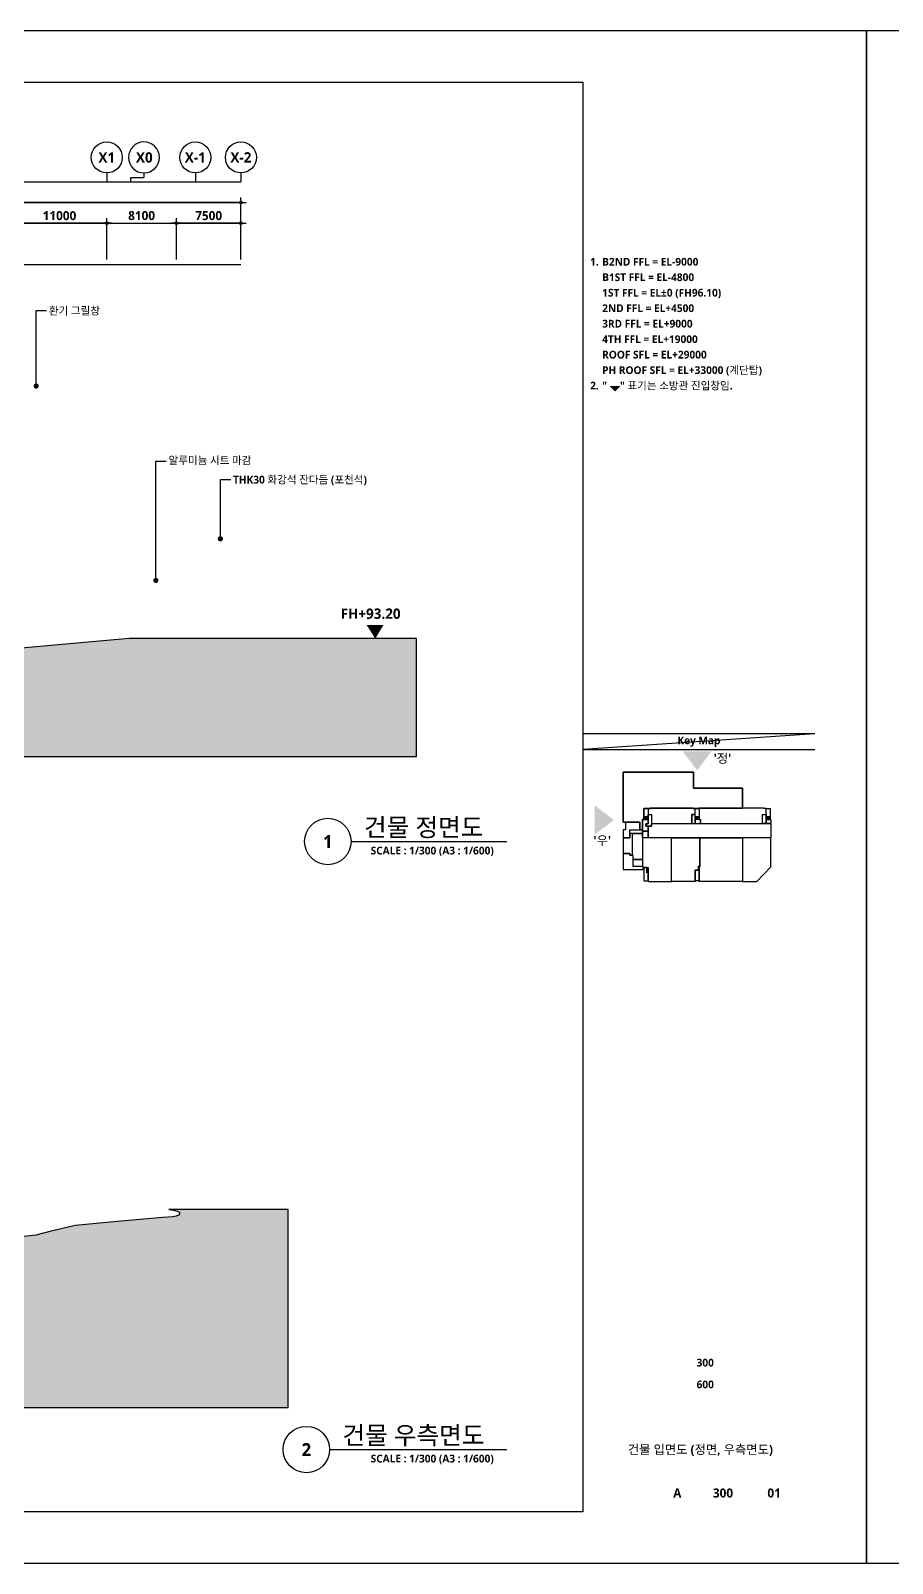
# Model space of a CAD drawing. Header units: millimetres. Extents: x 0 to 190005487, y 0 to 455456909.
# Drawn here: x 154775 to 255000, y 0 to 178200 of the extents above; entities that cross this region are included whole.
import ezdxf
from ezdxf.enums import TextEntityAlignment as Align

# ---------------------------------------------------------------- set-up
doc = ezdxf.new("R2010")
doc.units = ezdxf.units.MM
doc.header["$LTSCALE"] = 600
doc.header["$MEASUREMENT"] = 0
doc.header["$PDSIZE"] = -10
doc.layers.get('0').update_dxf_attribs({"linetype": 'CONTINUOUS'})
doc.layers.get('Defpoints').update_dxf_attribs({"color": 153, "linetype": 'CONTINUOUS'})
for name, color, linetype in [('A-ANNO-GRA1', 7, 'CONTINUOUS'), ('A-ANNO-KEY', 7, 'CONTINUOUS'), ('A-ANNO-NOTE', 7, 'CONTINUOUS'), ('A-ANNO-TEXT1', 7, 'CONTINUOUS'), ('A-ANNO-TITL', 7, 'CONTINUOUS'), ('A-FLOR-ROOF', 3, 'CONTINUOUS'), ('A-SECT-SOIL-PAT1', 253, 'CONTINUOUS'), ('A-ST-AXIS-BUB', 7, 'CONTINUOUS'), ('A-ST-AXIS-DIM', 7, 'CONTINUOUS'), ('AA-XXXX-TXT1', 2, 'CONTINUOUS'), ('X-SEC-종$0$A-ST-AXIS-BUB', 7, 'CONTINUOUS')]:
    doc.layers.add(name, color=color, linetype=linetype)
doc.layers.add('Defpoint', color=161, linetype='CONTINUOUS', plot=False)
doc.styles.add('SH_대대리576', font='NanumGothicBold.ttf')
doc.dimstyles.new('SHP 600', dxfattribs={"dimscale": 300, "dimtxt": 3.5, "dimasz": 1, "dimexe": 2, "dimexo": 2, "dimgap": 1, "dimtad": 1, "dimdec": 0, "dimzin": 0, "dimdsep": 46, "dimtxsty": 'SH_대대리576', "dimblk": 'DIMDOT', "dimcen": 0.09, "dimclrt": 3, "dimadec": 0, "dimazin": 1, "dimtfac": 1, "dimtdec": 0, "dimtix": 1, "dimtmove": 2, "dimatfit": 0, "dimldrblk": 'DIMDOT', "dimfxl": 1, "dimtfillclr": 3, "dimtolj": 1, "dimtzin": 0, "dimarcsym": 0})

# ---------------------------------------------------------------- blocks, each defined once
blk = doc.blocks.new('*U1267')
at = {"layer": 'A-ANNO-TITL'}
blk.add_line((0, 0), (3433, 0), dxfattribs=at)
blk.add_circle((-450, 0), 450, dxfattribs=at)
at = {"layer": 'AA-XXXX-TXT1', "style": 'SH_대대리576'}
blk.add_attdef('DWG.TITLE', (250, 100), '', height=350, dxfattribs=at)
at = {"layer": 'AA-XXXX-TXT1', "color": 7, "style": 'SH_대대리576'}
blk.add_attdef('NO1', text='', height=300, dxfattribs=at).set_placement((-450, 0), align=Align.MIDDLE)
at = {"layer": 'AA-XXXX-TXT1', "style": 'SH_대대리576'}
blk.add_attdef('SCALE', text='', height=150, dxfattribs=at).set_placement((3183, -100), align=Align.TOP_RIGHT)
blk = doc.blocks.new('*U1265')
at = {"layer": 'A-ANNO-TITL'}
blk.add_line((0, 0), (3017, 0), dxfattribs=at)
blk.add_circle((-450, 0), 450, dxfattribs=at)
at = {"layer": 'AA-XXXX-TXT1', "style": 'SH_대대리576'}
blk.add_attdef('DWG.TITLE', (250, 100), '', height=350, dxfattribs=at)
at = {"layer": 'AA-XXXX-TXT1', "color": 7, "style": 'SH_대대리576'}
blk.add_attdef('NO1', text='', height=300, dxfattribs=at).set_placement((-450, 0), align=Align.MIDDLE)
at = {"layer": 'AA-XXXX-TXT1', "style": 'SH_대대리576'}
blk.add_attdef('SCALE', text='', height=150, dxfattribs=at).set_placement((2767, -100), align=Align.TOP_RIGHT)
blk = doc.blocks.new('G$C28DF506D')
blk.add_lwpolyline([(0, 3255), (0, 1425), (2340, 1425), (2340, 1725), (2265, 1725), (2265, 1740), (1155, 1740), (1155, 3030), (1095, 3030), (1095, 3060), (765, 3060), (765, 3255)], close=True)
at = {"layer": 'A-ANNO-KEY'}
for p, q in [((2902, 7538), (2423, 7223)), ((2423, 7538), (2902, 7223)), ((8377, 7538), (8857, 7223)), ((8857, 7538), (8377, 7223)), ((16627, 7223), (17108, 7538)), ((16627, 7538), (17108, 7223)), ((2760, 1012), (2902, 1642)), ((2760, 1642), (2902, 1012)), ((8745, 1327), (8884, 1770)), ((8884, 1327), (8745, 1770))]:
    blk.add_line(p, q, dxfattribs=at)
for points in [[(13890, 10845), (8190, 10845), (8190, 12720), (7290, 12720), (0, 12720), (0, 6900), (195, 6900), (270, 6900), (1950, 6900), (1950, 6015), (2265, 6015), (2265, 7223), (2423, 7223), (2423, 7538), (2423, 8505), (2902, 8505), (3165, 8505), (3165, 8550), (8115, 8550), (8115, 8505), (8377, 8505), (8865, 8505), (8865, 8550), (13890, 8550)], [(8190, 12720), (7290, 12720), (0, 12720), (0, 6900), (195, 6900), (270, 6900), (1950, 6900), (1950, 6015), (2265, 6015), (2265, 7223), (2423, 7223), (2423, 8505), (3165, 8505), (3165, 8550), (8115, 8550), (8115, 8505), (8865, 8505), (8865, 8550), (13890, 8550), (13890, 10845), (8190, 10845)], [(2265, 7223), (2902, 7223), (2902, 6722), (2635, 6722), (2635, 6434), (2902, 6434), (2902, 5864), (2265, 5864)], [(2423, 8505), (2902, 8505), (2902, 7538), (2423, 7538)], [(2902, 7223), (2423, 7223), (2423, 7538), (2902, 7538)], [(2635, 6434), (2635, 6722), (2902, 6722), (2902, 7788), (3300, 7788), (3300, 6750), (3300, 6750), (3300, 6434), (2902, 6434), (2902, 6434)], [(2902, 8505), (2902, 7788), (3300, 7788), (3300, 6750), (7980, 6750), (7980, 7788), (8377, 7788), (8377, 8505), (8115, 8505), (8115, 8550), (3165, 8550), (3165, 8505)], [(7980, 6754), (8377, 6754), (8377, 7788), (7980, 7788)], [(8377, 8505), (8857, 8505), (8857, 7538), (8377, 7538)], [(8377, 7538), (8857, 7538), (8857, 7223), (8377, 7223)], [(8377, 7223), (8377, 6754), (9015, 6754), (9015, 7204), (8857, 7204), (8857, 7223)], [(8865, 8550), (8865, 8505), (8857, 8505), (8857, 7204), (9015, 7204), (9015, 6750), (16230, 6750), (16230, 7788), (16627, 7788), (16627, 8505), (16365, 8505), (16365, 8550)], [(16627, 6754), (16230, 6754), (16230, 7788), (16627, 7788)], [(16627, 8505), (17108, 8505), (17108, 7538), (16627, 7538)], [(16627, 7538), (17108, 7538), (17108, 7223), (16627, 7223)], [(16627, 7223), (17190, 7223), (17190, 6754), (16627, 6754)], [(0, 6015), (0, 5100), (765, 5100), (765, 6015), (1950, 6015), (1950, 6900), (270, 6900), (270, 6015)], [(0, 5100), (0, 3255), (765, 3255), (765, 3060), (1095, 3060), (1095, 5580), (765, 5580), (765, 5100), (0, 5100)], [(765, 6015), (2265, 6015), (2265, 5580), (765, 5580)], [(1155, 2580), (1155, 3030), (1095, 3030), (1095, 5580), (2265, 5580), (2265, 2580)], [(2265, 5864), (2902, 5864), (2902, 5070), (2265, 5070)], [(2902, 5070), (2902, 6434), (3300, 6434), (3300, 6750), (7980, 6750), (7980, 6754), (9015, 6754), (9015, 6750), (16230, 6750), (16230, 6754), (17190, 6754), (17190, 5070)], [(2265, 1740), (2265, 1725), (2340, 1725), (2340, 1642), (2902, 1642), (2902, 0), (5640, 0), (5640, 5070), (2265, 5070)], [(2265, 1740), (2265, 1725), (2340, 1725), (2340, 1642), (2902, 1642), (2902, 0), (5640, 0), (5640, 5070), (2265, 5070)], [(8745, 1770), (8745, 1327), (8377, 1327), (8377, 0), (5640, 0), (5640, 5070), (8940, 5070), (8940, 1770), (8745, 1770)], [(8940, 1725), (8940, 5070), (13890, 5070), (13890, 0), (8857, 0), (8857, 1327), (8884, 1327), (8884, 1725), (8940, 1725)], [(13890, 5070), (13890, 0), (15540, 0), (17190, 1725), (17190, 5070)], [(1155, 2580), (2265, 2580), (2265, 1740), (1155, 1740), (1155, 2580)], [(2760, 1642), (2423, 1642), (2423, 82), (2902, 82), (2902, 1012), (2760, 1012)], [(8857, 82), (8377, 82), (8377, 1327), (8857, 1327)], [(8745, 1327), (8884, 1327), (8884, 1725), (8940, 1725), (8940, 1770), (8745, 1770)]]:
    blk.add_lwpolyline(points, close=True, dxfattribs=at)
blk.add_lwpolyline([(8865, 8505), (8115, 8505), (8115, 8550), (3165, 8550), (3165, 8505), (2423, 8505), (2423, 7223), (2265, 7223), (2265, 6015), (1950, 6015), (1950, 6900), (270, 6900), (270, 6900), (195, 6900), (0, 6900), (0, 12720), (7290, 12720), (7290, 12720), (8190, 12720), (8190, 10845), (8190, 10845), (8190, 10845), (13890, 10845), (13890, 8550), (8865, 8550)], dxfattribs=at)
blk = doc.blocks.new('DIMDOT')
at = {"color": 0}
blk.add_line((-2, 0), (2, 0), dxfattribs=at)
for radius in [0.5, 0.25]:
    blk.add_circle((0, 0), radius, dxfattribs=at)
blk = doc.blocks.new('*D3804')
at = {"layer": 'A-ST-AXIS-DIM', "color": 0, "lineweight": -2}
for p, q in [((152630, 151612), (152630, 156412)), ((163330, 155812), (152930, 155812)), ((163630, 151612), (163630, 156412))]:
    blk.add_line(p, q, dxfattribs=at)
at = {"layer": 'Defpoints', "color": 0}
for p in [(152630, 155812), (152630, 151012), (163630, 151012)]:
    blk.add_point(p, dxfattribs=at)
at = {"layer": 'A-ST-AXIS-DIM', "color": 0, "linetype": 'ByBlock', "lineweight": -2, "xscale": 300, "yscale": 300, "zscale": 300, "rotation": 180}
blk.add_blockref('DIMDOT', (152630, 155812), dxfattribs=at)
at = {"layer": 'A-ST-AXIS-DIM', "color": 0, "linetype": 'ByBlock', "lineweight": -2, "xscale": 300, "yscale": 300, "zscale": 300}
blk.add_blockref('DIMDOT', (163630, 155812), dxfattribs=at)
at = {"layer": 'A-ST-AXIS-DIM', "color": 3, "insert": (158130, 156688), "char_height": 1050, "attachment_point": 5, "style": 'SH_대대리576'}
blk.add_mtext('\\A1;11000', dxfattribs=at)
blk = doc.blocks.new('*D3805')
at = {"layer": 'A-ST-AXIS-DIM', "color": 0, "lineweight": -2}
for p, q in [((163630, 151612), (163630, 156412)), ((163930, 155812), (171430, 155812)), ((171730, 151612), (171730, 156412))]:
    blk.add_line(p, q, dxfattribs=at)
at = {"layer": 'Defpoints', "color": 0}
for p in [(171730, 155812), (163630, 151012), (171730, 151012)]:
    blk.add_point(p, dxfattribs=at)
at = {"layer": 'A-ST-AXIS-DIM', "color": 0, "linetype": 'ByBlock', "lineweight": -2, "xscale": 300, "yscale": 300, "zscale": 300, "rotation": 180}
blk.add_blockref('DIMDOT', (163630, 155812), dxfattribs=at)
at = {"layer": 'A-ST-AXIS-DIM', "color": 0, "linetype": 'ByBlock', "lineweight": -2, "xscale": 300, "yscale": 300, "zscale": 300}
blk.add_blockref('DIMDOT', (171730, 155812), dxfattribs=at)
at = {"layer": 'A-ST-AXIS-DIM', "color": 3, "insert": (167680, 156692), "char_height": 1050, "attachment_point": 5, "style": 'SH_대대리576'}
blk.add_mtext('\\A1;8100', dxfattribs=at)
blk = doc.blocks.new('*D3806')
at = {"layer": 'A-ST-AXIS-DIM', "color": 0, "lineweight": -2}
for p, q in [((171730, 151612), (171730, 156412)), ((178930, 155812), (172030, 155812)), ((179230, 151612), (179230, 156412))]:
    blk.add_line(p, q, dxfattribs=at)
at = {"layer": 'Defpoints', "color": 0}
for p in [(171730, 155812), (171730, 151012), (179230, 151012)]:
    blk.add_point(p, dxfattribs=at)
at = {"layer": 'A-ST-AXIS-DIM', "color": 0, "linetype": 'ByBlock', "lineweight": -2, "xscale": 300, "yscale": 300, "zscale": 300, "rotation": 180}
blk.add_blockref('DIMDOT', (171730, 155812), dxfattribs=at)
at = {"layer": 'A-ST-AXIS-DIM', "color": 0, "linetype": 'ByBlock', "lineweight": -2, "xscale": 300, "yscale": 300, "zscale": 300}
blk.add_blockref('DIMDOT', (179230, 155812), dxfattribs=at)
at = {"layer": 'A-ST-AXIS-DIM', "color": 3, "insert": (175480, 156689), "char_height": 1050, "attachment_point": 5, "style": 'SH_대대리576'}
blk.add_mtext('\\A1;7500', dxfattribs=at)
blk = doc.blocks.new('*D3807')
at = {"layer": 'A-ST-AXIS-DIM', "color": 0, "lineweight": -2}
for p, q in [((64630, 151612), (64630, 158812)), ((179230, 151612), (179230, 158812)), ((178930, 158212), (64930, 158212))]:
    blk.add_line(p, q, dxfattribs=at)
at = {"layer": 'Defpoints', "color": 0}
for p in [(64630, 158212), (64630, 151012), (179230, 151012)]:
    blk.add_point(p, dxfattribs=at)
at = {"layer": 'A-ST-AXIS-DIM', "color": 0, "linetype": 'ByBlock', "lineweight": -2, "xscale": 300, "yscale": 300, "zscale": 300, "rotation": 180}
blk.add_blockref('DIMDOT', (64630, 158212), dxfattribs=at)
at = {"layer": 'A-ST-AXIS-DIM', "color": 0, "linetype": 'ByBlock', "lineweight": -2, "xscale": 300, "yscale": 300, "zscale": 300}
blk.add_blockref('DIMDOT', (179230, 158212), dxfattribs=at)
at = {"layer": 'A-ST-AXIS-DIM', "color": 3, "insert": (121930, 159092), "char_height": 1050, "attachment_point": 5, "style": 'SH_대대리576'}
blk.add_mtext('\\A1;114600', dxfattribs=at)
blk = doc.blocks.new('A-ST-AXIS-BUB-1')
at = {"layer": 'A-ST-AXIS-BUB'}
blk.add_line((0, 350), (0, 0), dxfattribs=at)
blk.add_circle((0, 950), 600, dxfattribs=at)
blk = doc.blocks.new('A$C75C439D1')
at = {"layer": 'X-SEC-종$0$A-ST-AXIS-BUB'}
blk.add_line((1800, 1050, -103000), (1800, 525, -103000), dxfattribs=at)
at = {"layer": 'X-SEC-종$0$A-ST-AXIS-BUB', "elevation": -103000}
blk.add_lwpolyline([(3323, 0), (3323, 525), (1800, 525)], dxfattribs=at)
at = {"layer": 'X-SEC-종$0$A-ST-AXIS-BUB'}
blk.add_circle((1800, 2850, -103000), 1800, dxfattribs=at)
blk = doc.blocks.new('G$C3CD03619')
at = {"layer": 'A-ANNO-NOTE', "color": 1}
blk.add_solid([(2280, 11560), (3593, 11560), (2937, 10904)], dxfattribs=at)
at = {"layer": 'A-ANNO-TITL', "style": 'SH_대대리576'}
for s, p in [('1.', (547, 25992)), ('2.', (547, 11592))]:
    blk.add_text(s, height=900, dxfattribs=at).set_placement(p, align=Align.MIDDLE_CENTER)
for s, p in [('B2ND FFL = EL-9000', (1447, 25992)), ('B1ST FFL = EL-4800', (1447, 24192)), ('1ST FFL = EL%%p0 (FH96.10)', (1447, 22392)), ('2ND FFL = EL+4500', (1447, 20592)), ('3RD FFL = EL+9000', (1447, 18792)), ('4TH FFL = EL+19000', (1447, 16992)), ('ROOF SFL = EL+29000', (1447, 15192)), ('PH ROOF SFL = EL+33000 (계단탑)', (1447, 13392)), ('"     " 표기는 소방관 진입창임.', (1447, 11592))]:
    blk.add_text(s, height=900, dxfattribs=at).set_placement(p, align=Align.MIDDLE_LEFT)

msp = doc.modelspace()

# ---------------------------------------------------------------- hatches: boundary and pattern name
at = {"layer": 'A-ANNO-TEXT1'}
msp.add_hatch(color=256, dxfattribs=at).paths.add_polyline_path([(193844.7, 109108), (194860.3, 107505.8), (195820, 109108)])
at = {"layer": 'A-SECT-SOIL-PAT1', "transparency": 33554687}
h = msp.add_hatch(color=256, dxfattribs=at)
h.dxf.hatch_style = 1
h.paths.add_polyline_path([(41644.6, 109690.8), (41644.6, 93812.1), (199659.2, 93812.1), (199659.2, 107512.1), (166230.4, 107512.1), (83630.4, 100112.1), (64030.4, 100112.1), (64030.4, 105169.8), (60665.1, 106253), (57064.1, 107412.1), (53015.5, 108160.9), (48966.8, 108909.8), (45305.7, 109300.3)])
h = msp.add_hatch(color=256, dxfattribs=at)
h.dxf.hatch_style = 1
h.paths.add_polyline_path([(36119.6, 30362.6), (36119.6, 18115.4), (184730.7, 18115.4), (184730.7, 41145.5), (170831.9, 41145.5), (171371.8, 41065.9), (171828.2, 40961), (171993.3, 40879.4), (172100.1, 40809.5), (172105.9, 40747.4), (172081.5, 40617.6), (171960.3, 40499.6), (171702.4, 40365.9), (171318.7, 40294), (170121.4, 40194.5), (164434.5, 39691.8), (159944.7, 39288.5), (157025.2, 38580.5), (155393.4, 38143.3), (152295.7, 37821.4), (148557.5, 37490.2), (144819.4, 37159), (134451.4, 36384.3), (131269.6, 36146.6), (124083.3, 35609.6), (106088.3, 33258.9), (104000.6, 32986.1), (100019.6, 32466.1), (93019.6, 31551.6), (83917.8, 30362.6)])

# ---------------------------------------------------------------- linework, layer by layer
msp.add_lwpolyline([(6000, 172200), (219000, 172200), (219000, 6000), (6000, 6000)], close=True)
for points in [[(155418.7, 136689.8), (155418.7, 145664.7), (156618.7, 145664.7)], [(169339.4, 114277.3), (169339.4, 128158.2), (170539.4, 128158.2)], [(176839.4, 119119.2), (176839.4, 126029.3), (178039.4, 126029.3)]]:
    msp.add_lwpolyline(points)
at = {"layer": 'A-ANNO-GRA1'}
for p, q in [((246000, 96430.5), (219000, 96430.5)), ((219000, 94630.5), (246000, 94630.5))]:
    msp.add_line(p, q, dxfattribs=at)
at = {"layer": 'A-ANNO-TEXT1', "const_width": 300}
for points in [[(155268.7, 136880.3, 1), (155568.7, 136880.3, 1)], [(176689.4, 119119.2, 1), (176989.4, 119119.2, 1)], [(169189.4, 114277.3, 1), (169489.4, 114277.3, 1)]]:
    msp.add_lwpolyline(points, format="xyb", close=True, dxfattribs=at)
at = {"layer": 'A-FLOR-ROOF'}
for points in [[(232296.2, 92207), (234000.7, 94428.1), (230591.7, 94428.1), (234000.7, 94428.1)], [(222605.4, 86421.2), (220384.3, 88125.7), (220384.3, 84716.7), (220384.3, 88125.7)]]:
    msp.add_solid(points, dxfattribs=at)
at = {"layer": 'Defpoint'}
for p, q in [((21719.6, 160612.1), (179230.4, 160612.1)), ((24119.6, 158212.1), (179230.4, 158212.1)), ((26519.6, 155812.1), (179230.4, 155812.1)), ((31319.6, 151012.1), (179230.4, 151012.1)), ((246000, 96430.5), (219000, 94630.5))]:
    msp.add_line(p, q, dxfattribs=at)
for points in [[(0, 178200), (252000, 178200), (252000, 0), (0, 0)], [(252000, 178200), (504000, 178200), (504000, 0), (252000, 0)], [(41644.6, 109690.8), (41644.6, 93812.1), (199659.2, 93812.1), (199659.2, 107512.1), (166230.4, 107512.1), (83630.4, 100112.1), (64030.4, 100112.1), (64030.4, 105169.8), (60665.1, 106253), (57064.1, 107412.1), (53015.5, 108160.9), (48966.8, 108909.8), (45305.7, 109300.3)]]:
    msp.add_lwpolyline(points, close=True, dxfattribs=at)
msp.add_lwpolyline([(36119.6, 18115.4), (184730.7, 18115.4), (184730.7, 41145.5), (170831.9, 41145.5), (171371.8, 41065.9), (171828.2, 40961), (171993.3, 40879.4), (172100.1, 40809.5), (172105.9, 40747.4), (172081.5, 40617.6), (171960.3, 40499.6), (171702.4, 40365.9), (171318.7, 40294), (170121.4, 40194.5), (164434.5, 39691.8), (159944.7, 39288.5), (157025.2, 38580.5), (155393.4, 38143.3), (152295.7, 37821.4)], dxfattribs=at)

# ---------------------------------------------------------------- block references
for name, p in [('G$C3CD03619', (219802.4, 125338.9)), ('G$C28DF506D', (223683.9, 79264.3))]:
    msp.add_blockref(name, p)
ref = msp.add_blockref('*U1265', (192043.8, 83920.4), dxfattribs=dict(xscale=6, yscale=6, zscale=6))
ref.add_attrib('SCALE', 'SCALE : 1/300 (A3 : 1/600)', dxfattribs={"layer": 'A-ANNO-TITL', "height": 900, "style": 'SH_대대리576'}).set_placement((208644, 83320.4), align=Align.TOP_RIGHT)
ref.add_attrib('DWG.TITLE', '건물 정면도', (193543.8, 84520.4), dxfattribs={"layer": 'A-ANNO-TITL', "height": 2100, "style": 'SH_대대리576'})
ref.add_attrib('NO1', '1', dxfattribs={"layer": 'A-ANNO-TITL', "color": 7, "height": 1500, "style": 'SH_대대리576'}).set_placement((189343.8, 83920.4), align=Align.MIDDLE)
ref = msp.add_blockref('*U1267', (189543.8, 13229.5), dxfattribs=dict(xscale=6, yscale=6, zscale=6))
ref.add_attrib('SCALE', 'SCALE : 1/300 (A3 : 1/600)', dxfattribs={"layer": 'A-ANNO-TITL', "height": 900, "style": 'SH_대대리576'}).set_placement((208644, 12629.5), align=Align.TOP_RIGHT)
ref.add_attrib('DWG.TITLE', '건물 우측면도', (191043.8, 13829.5), dxfattribs={"layer": 'A-ANNO-TITL', "height": 2100, "style": 'SH_대대리576'})
ref.add_attrib('NO1', '2', dxfattribs={"layer": 'A-ANNO-TITL', "color": 7, "height": 1500, "style": 'SH_대대리576'}).set_placement((186843.8, 13229.5), align=Align.MIDDLE)
at = {"layer": 'A-ST-AXIS-BUB', "xscale": 3, "yscale": 3, "zscale": 3}
for p in [(163630.4, 160612.1), (173930.4, 160612.1), (179230.4, 160612.1)]:
    msp.add_blockref('A-ST-AXIS-BUB-1', p, dxfattribs=at)
at = {"layer": 'A-ST-AXIS-BUB', "xscale": -1}
msp.add_blockref('A$C75C439D1', (169753.2, 160612.1), dxfattribs=at)

# ---------------------------------------------------------------- texts
at = {"layer": 'A-ANNO-NOTE', "style": 'SH_대대리576'}
for s, height, p in [('Key Map', 900, (232500, 95530.5)), ("'정'", 1050, (235238.1, 93611)), ("'우'", 1050, (221258.9, 84025.7))]:
    msp.add_text(s, height=height, dxfattribs=at).set_placement(p, align=Align.MIDDLE)
at = {"layer": 'A-ANNO-TEXT1', "style": 'SH_대대리576'}
for s, p in [('X1', (163630.4, 163462.1)), ('X0', (167999.6, 163462.1)), ('X-1', (173930.4, 163462.1)), ('X-2', (179230.4, 163462.1))]:
    msp.add_text(s, height=1200, dxfattribs=at).set_placement(p, align=Align.MIDDLE_CENTER)
for s, height, p in [('환기 그릴창', 900, (156894.7, 145180.2)), ('알루미늄 시트 마감', 900, (170815.4, 127780.6)), ('THK30 화강석 잔다듬 (포천석)', 900, (178315.4, 125544.9)), ('FH+93.20', 1200, (190836, 109815.8))]:
    msp.add_text(s, height=height, dxfattribs=at).set_placement(p)
at = {"layer": 'A-ANNO-TITL', "style": 'SH_대대리576'}
for s, height, p in [('300', 900, (233235.5, 23333.4)), ('600', 900, (233235.5, 20800.2)), ('건물 입면도 (정면, 우측면도)', 1050, (232670.3, 13191.8)), ('A', 1050, (229987.6, 8181.3)), ('300', 1050, (235300.8, 8181.3)), ('01', 1050, (241247.3, 8181.3))]:
    msp.add_text(s, height=height, dxfattribs=at).set_placement(p, align=Align.MIDDLE)

# ---------------------------------------------------------------- dimensions: what is measured, and where the dimension line sits
at = {"layer": 'A-ST-AXIS-DIM'}
dim = msp.add_linear_dim(base=(64630.4, 158212.1), p1=(179230.4, 151012.1), p2=(64630.4, 151012.1), dimstyle='SHP 600', dxfattribs=at)
dim.commit()
dim.dimension.update_dxf_attribs({"geometry": '*D3807', "text_midpoint": (121930.4, 159091.5)})
for base, p1, p2, angle, picture, middle in [((152630.4, 155812.1), (163630.4, 151012.1), (152630.4, 151012.1), 0, '*D3804', (158130.4, 156687.8)), ((171730.4, 155812.1), (163630.4, 151012.1), (171730.4, 151012.1), 180, '*D3805', (167680.4, 156691.5)), ((171730.4, 155812.1), (179230.4, 151012.1), (171730.4, 151012.1), 0, '*D3806', (175480.4, 156689.3))]:
    dim = msp.add_linear_dim(base=base, p1=p1, p2=p2, angle=angle, dimstyle='SHP 600', dxfattribs=at)
    dim.commit()
    dim.dimension.update_dxf_attribs({"geometry": picture, "text_midpoint": middle})

doc.saveas('drawing.dxf')
